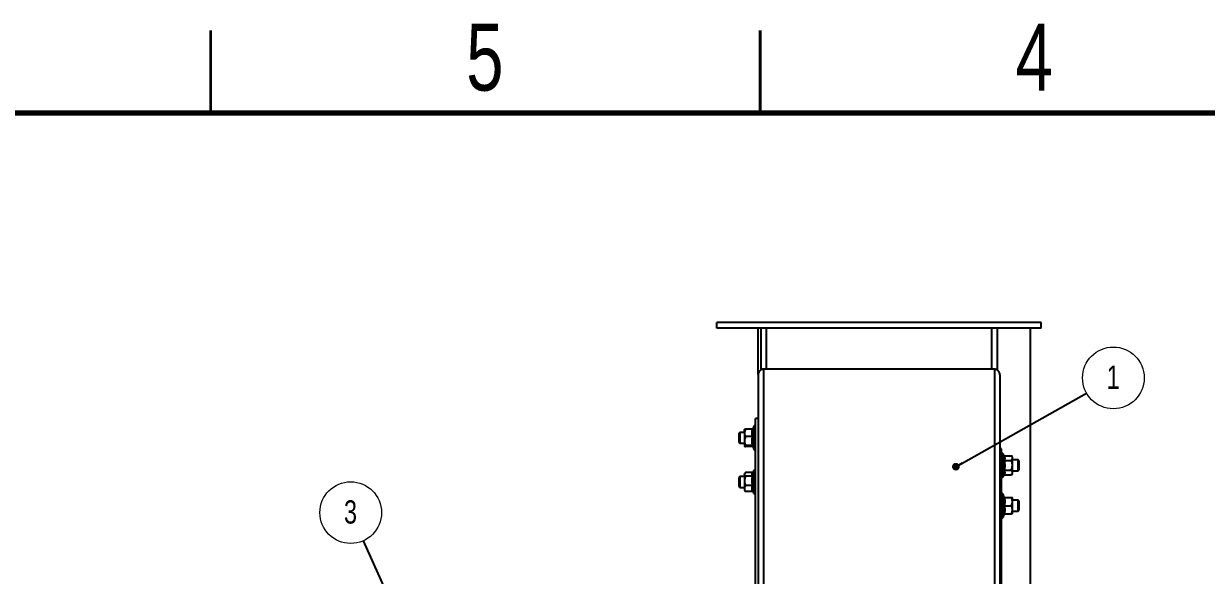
# Model space of a CAD drawing. Header units: millimetres. Extents: x 2 to 418, y 2 to 295.
# Drawn here: x 143 to 250.6, y 244.9 to 295.1 of the extents above; entities that cross this region are included whole.
import ezdxf

# ---------------------------------------------------------------- set-up
doc = ezdxf.new("R2010")
doc.units = ezdxf.units.MM
doc.styles.add('SLDTEXTSTYLE0', font='TXT', dxfattribs={"width": 0.75})
doc.dimstyles.new('SLDDIMSTYLE1', dxfattribs={"dimtxt": 0.18, "dimasz": 0.7, "dimexe": 0, "dimexo": 0.0625, "dimgap": 0, "dimtad": 0, "dimtih": 1, "dimtoh": 1, "dimdec": 0, "dimrnd": 1e-09, "dimzin": 0, "dimdsep": 46, "dimtxsty": 'Standard', "dimblk1": 'DOT', "dimblk2": 'DOT', "dimsah": 1, "dimcen": 0.09, "dimadec": 0, "dimazin": 0, "dimtfac": 0.7, "dimtdec": 0, "dimtofl": 0, "dimtmove": 0, "dimatfit": 3, "dimldrblk": 'DOT', "dimfxl": 0, "dimfrac": 2, "dimtolj": 1, "dimtzin": 0, "dimarcsym": 0})

# ---------------------------------------------------------------- blocks, each defined once
blk = doc.blocks.new('SW_NOTE_7')
at = {"color": 0, "linetype": 'Continuous', "lineweight": 0}
blk.add_circle((-1.15, 2.56), 2.81, dxfattribs=at)
at = {"color": 0, "linetype": 'Continuous', "lineweight": 0, "insert": (-1.17, 3.68), "char_height": 2.12, "attachment_point": 2, "style": 'SLDTEXTSTYLE0'}
blk.add_mtext('3', dxfattribs=at)
blk = doc.blocks.new('_DOT')
at = {"color": 0, "linetype": 'ByBlock', "lineweight": -2}
blk.add_line((-0.5, 0), (-1, 0), dxfattribs=at)
at = {"color": 0, "linetype": 'ByBlock', "const_width": 0.5}
blk.add_lwpolyline([(-0.25, 0, 1), (0.25, 0, 1)], format="xyb", close=True, dxfattribs=at)
blk = doc.blocks.new('SW_NOTE_9')
at = {"color": 0, "linetype": 'Continuous', "lineweight": 0}
blk.add_circle((2.45, 1.38), 2.81, dxfattribs=at)
at = {"color": 0, "linetype": 'Continuous', "lineweight": 0, "insert": (2.43, 2.5), "char_height": 2.12, "attachment_point": 2, "style": 'SLDTEXTSTYLE0'}
blk.add_mtext('1', dxfattribs=at)

msp = doc.modelspace()

# ---------------------------------------------------------------- linework, layer by layer
at = {"color": 7, "linetype": 'Continuous', "lineweight": 35}
for p, q in [((160, 287), (160, 294.5)), ((210, 294.5), (210, 287)), ((210, 287), (210, 294.5))]:
    msp.add_line(p, q, dxfattribs=at)
at = {"color": 7, "linetype": 'Continuous', "lineweight": 70}
msp.add_line((10, 287), (410, 287), dxfattribs=at)
at = {"color": 7, "linetype": 'Continuous', "lineweight": 25}
for p, q in [((206.058, 267.396), (206.058, 267.896)), ((235.558, 267.896), (206.058, 267.896)), ((235.558, 267.396), (206.058, 267.396)), ((209.808, 263.164), (209.808, 267.396)), ((210.058, 267.396), (210.058, 263.58)), ((210.558, 263.647), (210.558, 267.396)), ((231.058, 267.396), (231.058, 263.647)), ((231.558, 267.396), (231.558, 263.58)), ((234.558, 267.396), (234.558, 196.044)), ((235.558, 267.396), (235.558, 267.896)), ((209.808, 263.147), (209.808, 227.408)), ((231.308, 263.647), (210.308, 263.647)), ((231.808, 263.147), (231.808, 227.408)), ((209.408, 258.435), (209.322, 258.201)), ((209.808, 259.146), (209.558, 259.146)), ((209.558, 227.396), (209.558, 259.146)), ((208.141, 257.896), (208.058, 257.813)), ((208.058, 257.813), (208.058, 256.979)), ((208.558, 257.896), (208.141, 257.896)), ((208.141, 257.896), (208.141, 256.896)), ((208.558, 257.852), (208.558, 258.146)), ((208.558, 257.852), (208.558, 257.109)), ((209.3, 258.196), (208.658, 258.196)), ((209.3, 257.509), (208.658, 257.509)), ((208.058, 256.979), (208.141, 256.896)), ((208.141, 256.896), (208.558, 256.896)), ((208.558, 257.109), (208.558, 256.652)), ((209.3, 256.709), (208.658, 256.709)), ((209.3, 256.596), (208.658, 256.596)), ((209.32, 256.598), (209.408, 256.357)), ((231.958, 256.396), (231.808, 256.396)), ((231.958, 227.396), (231.958, 256.396)), ((232.153, 255.811), (232.108, 255.935)), ((232.215, 255.762), (232.858, 255.762)), ((232.215, 255.329), (232.858, 255.329)), ((232.958, 255.646), (232.858, 255.762)), ((232.958, 255.546), (232.958, 255.646)), ((232.958, 254.896), (232.958, 255.546)), ((233.475, 255.396), (232.958, 255.396)), ((233.558, 255.313), (233.475, 255.396)), ((233.475, 254.896), (233.475, 255.396)), ((233.558, 254.896), (233.558, 255.313)), ((208.613, 254.191), (208.558, 254.127)), ((208.558, 254.07), (208.558, 254.127)), ((208.558, 254.07), (208.558, 253.474)), ((209.3, 254.235), (208.658, 254.235)), ((209.408, 254.416), (209.341, 254.234)), ((232.215, 254.463), (232.858, 254.463)), ((232.215, 254.03), (232.858, 254.03)), ((232.858, 254.03), (232.958, 254.146)), ((232.958, 254.247), (232.958, 254.896)), ((232.958, 254.396), (233.475, 254.396)), ((232.958, 254.146), (232.958, 254.247)), ((233.475, 254.396), (233.475, 254.896)), ((233.475, 254.396), (233.558, 254.479)), ((233.558, 254.479), (233.558, 254.896)), ((208.141, 253.877), (208.058, 253.794)), ((208.058, 253.794), (208.058, 252.96)), ((208.058, 252.96), (208.141, 252.877)), ((208.558, 253.877), (208.141, 253.877)), ((208.141, 253.877), (208.141, 252.877)), ((208.558, 253.474), (208.558, 252.782)), ((209.3, 253.904), (208.658, 253.904)), ((209.3, 253.045), (208.658, 253.045)), ((232.108, 253.857), (232.153, 253.981)), ((208.141, 252.877), (208.558, 252.877)), ((208.558, 252.782), (208.558, 252.627)), ((208.558, 252.627), (208.613, 252.563)), ((208.658, 252.518), (208.616, 252.565)), ((209.3, 252.518), (208.658, 252.518)), ((209.353, 252.487), (209.408, 252.338)), ((232.197, 252.005), (232.108, 252.251)), ((232.188, 252.002), (232.189, 252.002)), ((232.215, 251.962), (232.858, 251.962)), ((232.958, 251.587), (232.958, 251.962)), ((232.215, 251.212), (232.858, 251.212)), ((233.475, 251.712), (232.958, 251.712)), ((232.958, 250.837), (232.958, 251.587)), ((232.958, 250.462), (232.958, 250.837)), ((233.558, 251.629), (233.475, 251.712)), ((233.475, 250.962), (233.475, 251.712)), ((233.475, 250.712), (233.475, 250.962)), ((233.475, 250.712), (233.558, 250.795)), ((233.558, 251.003), (233.558, 251.629)), ((233.558, 250.795), (233.558, 251.003)), ((232.108, 250.173), (232.197, 250.418)), ((232.188, 250.422), (232.189, 250.422)), ((232.215, 250.462), (232.858, 250.462)), ((232.958, 250.712), (233.475, 250.712))]:
    msp.add_line(p, q, dxfattribs=at)
at = {"color": 8, "linetype": 'Continuous', "lineweight": 25}
for p, q in [((231.308, 263.647), (231.308, 263.645)), ((209.408, 256.357), (209.408, 258.435)), ((209.326, 258.203), (209.362, 258.241)), ((232.108, 255.935), (232.108, 253.857)), ((209.408, 252.338), (209.408, 254.416)), ((232.108, 252.251), (232.108, 250.173))]:
    msp.add_line(p, q, dxfattribs=at)
at = {"color": 7, "linetype": 'Continuous', "lineweight": 25}
for centre, radius, start, end in [((210.308, 263.147), 0.5, 153.04411, 180), ((210.308, 263.147), 0.5, 90, 124.20572), ((231.308, 263.147), 0.5, 82.89453, 90), ((231.308, 263.147), 0.5, 0, 26.90513), ((209.48, 258.409), 0.0773, 0, 160), ((209.48, 256.383), 0.0773, 200, 0), ((232.035, 255.909), 0.0773, 20, 180), ((209.48, 254.389), 0.0773, 0, 160), ((232.035, 253.883), 0.0773, 180, 340), ((209.48, 252.364), 0.0773, 200, 0), ((232.035, 252.224), 0.0773, 20, 180), ((232.255, 252.022), 0.06, 196.2391, 262.33075), ((232.035, 250.199), 0.0773, 180, 340), ((232.255, 250.402), 0.06, 97.65621, 164.35313)]:
    msp.add_arc(centre, radius, start, end, dxfattribs=at)
for points, knots in [([(210.308, 263.608), (210.261, 263.61), (210.167, 263.616), (210.024, 263.56), (209.904, 263.458), (209.86, 263.364), (209.838, 263.318)], [0, 0, 0, 0, 0.2490975, 0.4995914, 0.7501939, 1, 1, 1, 1]), ([(210.308, 263.647), (210.308, 263.638), (210.308, 263.619), (210.308, 263.451), (210.308, 263.181), (210.308, 262.8), (210.308, 262.311), (210.308, 261.715), (210.308, 261.013), (210.308, 260.208), (210.308, 259.301), (210.308, 258.295), (210.308, 257.193), (210.308, 255.998), (210.308, 254.712), (210.308, 253.339), (210.308, 251.883), (210.308, 250.348), (210.308, 248.738), (210.308, 247.057), (210.308, 245.309), (210.308, 243.5), (210.308, 241.634), (210.308, 239.717), (210.308, 237.754), (210.308, 235.749), (210.308, 233.709), (210.308, 231.637), (210.308, 229.54), (210.308, 228.127), (210.308, 227.42)], [0, 0, 0, 0, 0.0357264, 0.0714525, 0.1071786, 0.1429047, 0.1786308, 0.2143571, 0.2500832, 0.2858095, 0.3215356, 0.3572618, 0.392988, 0.4287142, 0.4644403, 0.5001665, 0.5358927, 0.5716188, 0.6073451, 0.6430712, 0.6787974, 0.7145236, 0.7502498, 0.7859284, 0.8216069, 0.8572856, 0.8929642, 0.9286427, 0.9643213, 1, 1, 1, 1]), ([(231.781, 263.308), (231.76, 263.356), (231.717, 263.453), (231.596, 263.563), (231.452, 263.631), (231.356, 263.636), (231.308, 263.638)], [0, 0, 0, 0, 0.2507732, 0.5032839, 0.7540942, 1, 1, 1, 1]), ([(208.658, 258.196), (208.631, 258.143), (208.578, 258.034), (208.558, 257.915), (208.558, 257.854), (208.558, 257.852)], [0, 0, 0, 0, 0.4843465, 0.9863319, 1, 1, 1, 1]), ([(208.558, 258.14), (208.562, 258.148), (208.569, 258.164), (208.614, 258.182), (208.648, 258.193), (208.658, 258.196)], [0, 0, 0, 0, 0.4062931, 0.827274, 1, 1, 1, 1]), ([(208.558, 257.852), (208.562, 257.804), (208.569, 257.706), (208.614, 257.592), (208.648, 257.528), (208.658, 257.509)], [0, 0, 0, 0, 0.406299, 0.8272712, 1, 1, 1, 1]), ([(208.658, 257.509), (208.642, 257.475), (208.585, 257.348), (208.569, 257.21), (208.558, 257.109)], [0, 0, 0, 0, 0.26613508, 1, 1, 1, 1]), ([(209.3, 257.509), (209.28, 257.621), (209.241, 257.851), (209.28, 258.08), (209.3, 258.196)], [0, 0, 0, 0, 0.4922458, 1, 1, 1, 1]), ([(209.3, 256.709), (209.28, 256.84), (209.241, 257.107), (209.28, 257.373), (209.3, 257.509)], [0, 0, 0, 0, 0.492244, 1, 1, 1, 1]), ([(209.3, 258.196), (209.307, 258.197), (209.32, 258.198), (209.338, 258.208), (209.353, 258.222), (209.36, 258.234), (209.362, 258.241), (209.362, 258.241)], [0, 0, 0, 0, 0.23607669, 0.4712373, 0.73222843, 0.99385941, 1, 1, 1, 1]), ([(209.362, 257.515), (209.362, 257.515), (209.36, 257.514), (209.353, 257.512), (209.338, 257.51), (209.32, 257.509), (209.307, 257.509), (209.3, 257.509)], [0, 0, 0, 0, 0.0061469, 0.267814, 0.5287643, 0.763919, 1, 1, 1, 1]), ([(209.362, 258.241), (209.356, 258.21), (209.321, 258.051), (209.304, 257.805), (209.346, 257.597), (209.362, 257.515)], [0, 0, 0, 0, 0.13052508, 0.65523623, 1, 1, 1, 1]), ([(209.362, 257.515), (209.356, 257.479), (209.321, 257.297), (209.304, 257.011), (209.346, 256.767), (209.362, 256.67)], [0, 0, 0, 0, 0.1305272, 0.6552348, 1, 1, 1, 1]), ([(208.558, 257.109), (208.558, 257.1), (208.559, 256.988), (208.594, 256.851), (208.647, 256.732), (208.658, 256.709)], [0, 0, 0, 0, 0.0666915, 0.8141046, 1, 1, 1, 1]), ([(208.658, 256.709), (208.631, 256.7), (208.578, 256.682), (208.558, 256.663), (208.558, 256.653), (208.558, 256.652)], [0, 0, 0, 0, 0.4843385, 0.986324, 1, 1, 1, 1]), ([(208.558, 256.652), (208.562, 256.645), (208.569, 256.628), (208.614, 256.61), (208.648, 256.599), (208.658, 256.596)], [0, 0, 0, 0, 0.4062931, 0.827274, 1, 1, 1, 1]), ([(209.3, 256.596), (209.28, 256.615), (209.241, 256.652), (209.28, 256.69), (209.3, 256.709)], [0, 0, 0, 0, 0.492243, 1, 1, 1, 1]), ([(209.362, 256.67), (209.362, 256.67), (209.36, 256.676), (209.353, 256.686), (209.338, 256.699), (209.32, 256.707), (209.307, 256.708), (209.3, 256.709)], [0, 0, 0, 0, 0.0061244, 0.2678022, 0.5287582, 0.7639188, 1, 1, 1, 1]), ([(209.322, 256.591), (209.321, 256.592), (209.315, 256.595), (209.307, 256.596), (209.3, 256.596)], [0, 0, 0, 0, 0.1451638, 1, 1, 1, 1]), ([(232.153, 255.353), (232.16, 255.373), (232.194, 255.47), (232.211, 255.624), (232.17, 255.758), (232.153, 255.811)], [0, 0, 0, 0, 0.1305211, 0.6552347, 1, 1, 1, 1]), ([(232.153, 255.811), (232.153, 255.811), (232.156, 255.804), (232.163, 255.79), (232.177, 255.775), (232.196, 255.764), (232.209, 255.763), (232.215, 255.762)], [0, 0, 0, 0, 0.0061303, 0.2677141, 0.5287133, 0.7638592, 1, 1, 1, 1]), ([(232.153, 254.439), (232.16, 254.478), (232.194, 254.676), (232.211, 254.985), (232.17, 255.249), (232.153, 255.353)], [0, 0, 0, 0, 0.1305195, 0.6552305, 1, 1, 1, 1]), ([(232.153, 255.353), (232.153, 255.353), (232.156, 255.35), (232.163, 255.343), (232.177, 255.335), (232.196, 255.33), (232.209, 255.329), (232.215, 255.329)], [0, 0, 0, 0, 0.0061669, 0.2677616, 0.528725, 0.7638635, 1, 1, 1, 1]), ([(232.215, 255.762), (232.235, 255.691), (232.275, 255.547), (232.235, 255.402), (232.215, 255.329)], [0, 0, 0, 0, 0.49224472, 1, 1, 1, 1]), ([(232.215, 255.329), (232.235, 255.187), (232.275, 254.898), (232.235, 254.61), (232.215, 254.463)], [0, 0, 0, 0, 0.4922425, 1, 1, 1, 1]), ([(232.958, 255.546), (232.954, 255.576), (232.946, 255.638), (232.901, 255.709), (232.868, 255.75), (232.858, 255.762)], [0, 0, 0, 0, 0.4062918, 0.827277, 1, 1, 1, 1]), ([(232.858, 255.329), (232.884, 255.363), (232.937, 255.431), (232.958, 255.506), (232.958, 255.545), (232.958, 255.546)], [0, 0, 0, 0, 0.48434234, 0.986319, 1, 1, 1, 1]), ([(232.958, 254.896), (232.958, 254.906), (232.956, 255.027), (232.921, 255.175), (232.868, 255.304), (232.858, 255.329)], [0, 0, 0, 0, 0.0666942, 0.8141034, 1, 1, 1, 1]), ([(208.658, 254.235), (208.631, 254.21), (208.578, 254.157), (208.558, 254.1), (208.558, 254.07), (208.558, 254.07)], [0, 0, 0, 0, 0.4843354, 0.986327, 1, 1, 1, 1]), ([(208.558, 254.07), (208.562, 254.046), (208.569, 253.999), (208.614, 253.944), (208.648, 253.913), (208.658, 253.904)], [0, 0, 0, 0, 0.4062975, 0.8272655, 1, 1, 1, 1]), ([(209.3, 253.904), (209.28, 253.958), (209.241, 254.069), (209.28, 254.179), (209.3, 254.235)], [0, 0, 0, 0, 0.4922467, 1, 1, 1, 1]), ([(209.3, 254.235), (209.307, 254.236), (209.32, 254.238), (209.338, 254.248), (209.349, 254.259), (209.353, 254.266), (209.353, 254.267)], [0, 0, 0, 0, 0.3062579, 0.6112818, 0.9498231, 1, 1, 1, 1]), ([(232.153, 254.439), (232.153, 254.439), (232.156, 254.442), (232.163, 254.449), (232.177, 254.457), (232.196, 254.462), (232.209, 254.463), (232.215, 254.463)], [0, 0, 0, 0, 0.0061339, 0.2677671, 0.5287121, 0.763857, 1, 1, 1, 1]), ([(232.153, 253.981), (232.16, 254.001), (232.194, 254.102), (232.211, 254.258), (232.17, 254.387), (232.153, 254.439)], [0, 0, 0, 0, 0.13052399, 0.65523231, 1, 1, 1, 1]), ([(232.215, 254.03), (232.209, 254.029), (232.196, 254.028), (232.177, 254.017), (232.163, 254.002), (232.156, 253.988), (232.153, 253.981), (232.153, 253.981)], [0, 0, 0, 0, 0.2361477, 0.4712879, 0.7322298, 0.9938699, 1, 1, 1, 1]), ([(232.215, 254.463), (232.235, 254.392), (232.275, 254.248), (232.235, 254.103), (232.215, 254.03)], [0, 0, 0, 0, 0.492243, 1, 1, 1, 1]), ([(232.858, 254.463), (232.873, 254.5), (232.93, 254.637), (232.946, 254.787), (232.958, 254.896)], [0, 0, 0, 0, 0.2661362, 1, 1, 1, 1]), ([(232.958, 254.247), (232.954, 254.277), (232.946, 254.339), (232.901, 254.41), (232.868, 254.451), (232.858, 254.463)], [0, 0, 0, 0, 0.4062879, 0.8272758, 1, 1, 1, 1]), ([(232.858, 254.03), (232.884, 254.064), (232.937, 254.132), (232.958, 254.207), (232.958, 254.245), (232.958, 254.247)], [0, 0, 0, 0, 0.48434234, 0.986319, 1, 1, 1, 1]), ([(208.658, 253.904), (208.631, 253.837), (208.578, 253.701), (208.558, 253.553), (208.558, 253.476), (208.558, 253.474)], [0, 0, 0, 0, 0.4843441, 0.9863304, 1, 1, 1, 1]), ([(208.558, 253.474), (208.562, 253.414), (208.569, 253.292), (208.614, 253.15), (208.648, 253.069), (208.658, 253.045)], [0, 0, 0, 0, 0.4062923, 0.8272705, 1, 1, 1, 1]), ([(208.658, 253.045), (208.642, 253.023), (208.585, 252.939), (208.569, 252.848), (208.558, 252.782)], [0, 0, 0, 0, 0.2661291, 1, 1, 1, 1]), ([(209.3, 253.045), (209.28, 253.186), (209.241, 253.472), (209.28, 253.758), (209.3, 253.904)], [0, 0, 0, 0, 0.4922451, 1, 1, 1, 1]), ([(209.3, 252.518), (209.28, 252.605), (209.241, 252.78), (209.28, 252.956), (209.3, 253.045)], [0, 0, 0, 0, 0.4922448, 1, 1, 1, 1]), ([(209.3, 253.904), (209.307, 253.904), (209.32, 253.905), (209.338, 253.912), (209.353, 253.921), (209.36, 253.929), (209.362, 253.933), (209.362, 253.933)], [0, 0, 0, 0, 0.23607363, 0.47122026, 0.73215241, 0.99380277, 1, 1, 1, 1]), ([(209.362, 253.026), (209.362, 253.026), (209.36, 253.029), (209.353, 253.034), (209.338, 253.04), (209.32, 253.044), (209.307, 253.045), (209.3, 253.045)], [0, 0, 0, 0, 0.00614069, 0.2677877, 0.52877307, 0.76390553, 1, 1, 1, 1]), ([(209.362, 253.933), (209.356, 253.894), (209.321, 253.698), (209.304, 253.391), (209.346, 253.13), (209.362, 253.026)], [0, 0, 0, 0, 0.1305269, 0.6552348, 1, 1, 1, 1]), ([(209.362, 253.026), (209.356, 253.003), (209.321, 252.884), (209.304, 252.696), (209.346, 252.534), (209.362, 252.47)], [0, 0, 0, 0, 0.1305232, 0.6552362, 1, 1, 1, 1]), ([(208.558, 252.782), (208.558, 252.776), (208.559, 252.702), (208.594, 252.612), (208.647, 252.534), (208.658, 252.518)], [0, 0, 0, 0, 0.0666971, 0.8140975, 1, 1, 1, 1]), ([(209.362, 252.47), (209.362, 252.47), (209.36, 252.477), (209.353, 252.49), (209.338, 252.505), (209.32, 252.516), (209.307, 252.517), (209.3, 252.518)], [0, 0, 0, 0, 0.0061797, 0.2678299, 0.5288034, 0.7639332, 1, 1, 1, 1]), ([(232.153, 251.212), (232.16, 251.246), (232.194, 251.416), (232.211, 251.683), (232.17, 251.913), (232.153, 252.004)], [0, 0, 0, 0, 0.1305247, 0.6552332, 1, 1, 1, 1]), ([(232.153, 252.004), (232.153, 252.004), (232.156, 251.998), (232.163, 251.986), (232.177, 251.973), (232.196, 251.964), (232.209, 251.962), (232.215, 251.962)], [0, 0, 0, 0, 0.0061385, 0.267774, 0.5287068, 0.7638575, 1, 1, 1, 1]), ([(232.215, 251.962), (232.235, 251.839), (232.275, 251.589), (232.235, 251.339), (232.215, 251.212)], [0, 0, 0, 0, 0.4922459, 1, 1, 1, 1]), ([(232.958, 251.587), (232.954, 251.639), (232.946, 251.746), (232.901, 251.87), (232.868, 251.941), (232.858, 251.962)], [0, 0, 0, 0, 0.4062858, 0.827266, 1, 1, 1, 1]), ([(232.858, 251.962), (232.884, 251.962), (232.937, 251.962), (232.958, 251.962), (232.958, 251.962), (232.958, 251.962)], [0, 0, 0, 0, 0.4843398, 0.9863262, 1, 1, 1, 1]), ([(232.153, 250.419), (232.16, 250.454), (232.194, 250.626), (232.211, 250.895), (232.17, 251.122), (232.153, 251.212)], [0, 0, 0, 0, 0.1305239, 0.655227, 1, 1, 1, 1]), ([(232.153, 251.212), (232.153, 251.212), (232.156, 251.212), (232.163, 251.212), (232.177, 251.212), (232.196, 251.212), (232.209, 251.212), (232.215, 251.212)], [0, 0, 0, 0, 0.0061301, 0.2677702, 0.5287121, 0.7638523, 1, 1, 1, 1]), ([(232.215, 251.212), (232.235, 251.089), (232.275, 250.839), (232.235, 250.589), (232.215, 250.462)], [0, 0, 0, 0, 0.492243, 1, 1, 1, 1]), ([(232.858, 251.212), (232.884, 251.27), (232.937, 251.389), (232.958, 251.518), (232.958, 251.585), (232.958, 251.587)], [0, 0, 0, 0, 0.4843395, 0.9863189, 1, 1, 1, 1]), ([(232.958, 250.837), (232.958, 250.845), (232.956, 250.95), (232.921, 251.079), (232.868, 251.19), (232.858, 251.212)], [0, 0, 0, 0, 0.0666929, 0.8140934, 1, 1, 1, 1]), ([(232.858, 250.462), (232.873, 250.493), (232.93, 250.613), (232.946, 250.742), (232.958, 250.837)], [0, 0, 0, 0, 0.2661256, 1, 1, 1, 1]), ([(232.153, 250.419), (232.153, 250.42), (232.156, 250.426), (232.163, 250.437), (232.177, 250.451), (232.196, 250.46), (232.209, 250.461), (232.215, 250.462)], [0, 0, 0, 0, 0.0061385, 0.267774, 0.5287068, 0.7638575, 1, 1, 1, 1]), ([(232.958, 250.462), (232.954, 250.462), (232.946, 250.462), (232.901, 250.462), (232.868, 250.462), (232.858, 250.462)], [0, 0, 0, 0, 0.4062943, 0.8272762, 1, 1, 1, 1])]:
    msp.add_open_spline(points, degree=3, knots=knots, dxfattribs=at)
at = {"color": 8, "linetype": 'Continuous', "lineweight": 25}
for points, knots in [([(231.308, 263.624), (231.308, 263.618), (231.308, 263.6), (231.308, 263.45), (231.308, 263.183), (231.308, 262.802), (231.308, 262.314), (231.308, 261.718), (231.308, 261.018), (231.308, 260.213), (231.308, 259.307), (231.308, 258.302), (231.308, 257.2), (231.308, 256.004), (231.308, 254.718), (231.308, 253.346), (231.308, 251.89), (231.308, 250.355), (231.308, 248.744), (231.308, 247.063), (231.308, 245.314), (231.308, 243.504), (231.308, 241.638), (231.308, 239.721), (231.308, 237.757), (231.308, 235.752), (231.308, 233.711), (231.308, 231.638), (231.308, 229.541), (231.308, 228.127), (231.308, 227.42)], [0, 0, 0, 0, 0.0201998, 0.0564636, 0.0927274, 0.1289912, 0.165255, 0.201519, 0.2377828, 0.2740949, 0.3104071, 0.3467192, 0.3830314, 0.4193435, 0.4556557, 0.4919678, 0.52828, 0.5645922, 0.6009043, 0.6372165, 0.6735287, 0.7098409, 0.746153, 0.7824168, 0.8186807, 0.8549445, 0.8912084, 0.9274721, 0.963736, 1, 1, 1, 1]), ([(209.362, 256.67), (209.355, 256.665), (209.322, 256.643), (209.323, 256.619), (209.323, 256.599)], [0, 0, 0, 0, 0.2130152, 1, 1, 1, 1]), ([(209.342, 254.233), (209.327, 254.172), (209.302, 254.07), (209.345, 253.973), (209.362, 253.933)], [0, 0, 0, 0, 0.5980229, 1, 1, 1, 1]), ([(232.153, 252.004), (232.16, 252.004), (232.188, 252.002), (232.188, 252.002), (232.188, 252.002)], [0, 0, 0, 0, 0.2610566, 1, 1, 1, 1]), ([(232.189, 250.422), (232.191, 250.422), (232.201, 250.422), (232.173, 250.421), (232.153, 250.419)], [0, 0, 0, 0, 0.25538159, 1, 1, 1, 1])]:
    msp.add_open_spline(points, degree=3, knots=knots, dxfattribs=at)

# ---------------------------------------------------------------- block references
at = {"color": 7, "linetype": 'Continuous', "lineweight": 0}
for name, p in [('SW_NOTE_9', (239.688, 261.476)), ('SW_NOTE_7', (173.881, 248.029))]:
    msp.add_blockref(name, p, dxfattribs=at)

# ---------------------------------------------------------------- texts
at = {"color": 7, "linetype": 'Continuous', "lineweight": 0, "char_height": 6.096, "attachment_point": 2, "style": 'SLDTEXTSTYLE0'}
for s, insert in [('5', (184.939, 295.114)), ('4', (234.939, 295.114))]:
    msp.add_mtext(s, dxfattribs=dict(at, insert=insert))

# ---------------------------------------------------------------- leaders
at = {"color": 7, "linetype": 'Continuous', "lineweight": 0}
for points in [[(227.806, 254.77), (239.688, 261.476)], [(178.147, 238.554), (173.881, 248.029)]]:
    msp.add_leader(points, dimstyle='SLDDIMSTYLE1', dxfattribs=at)

doc.saveas('drawing.dxf')
